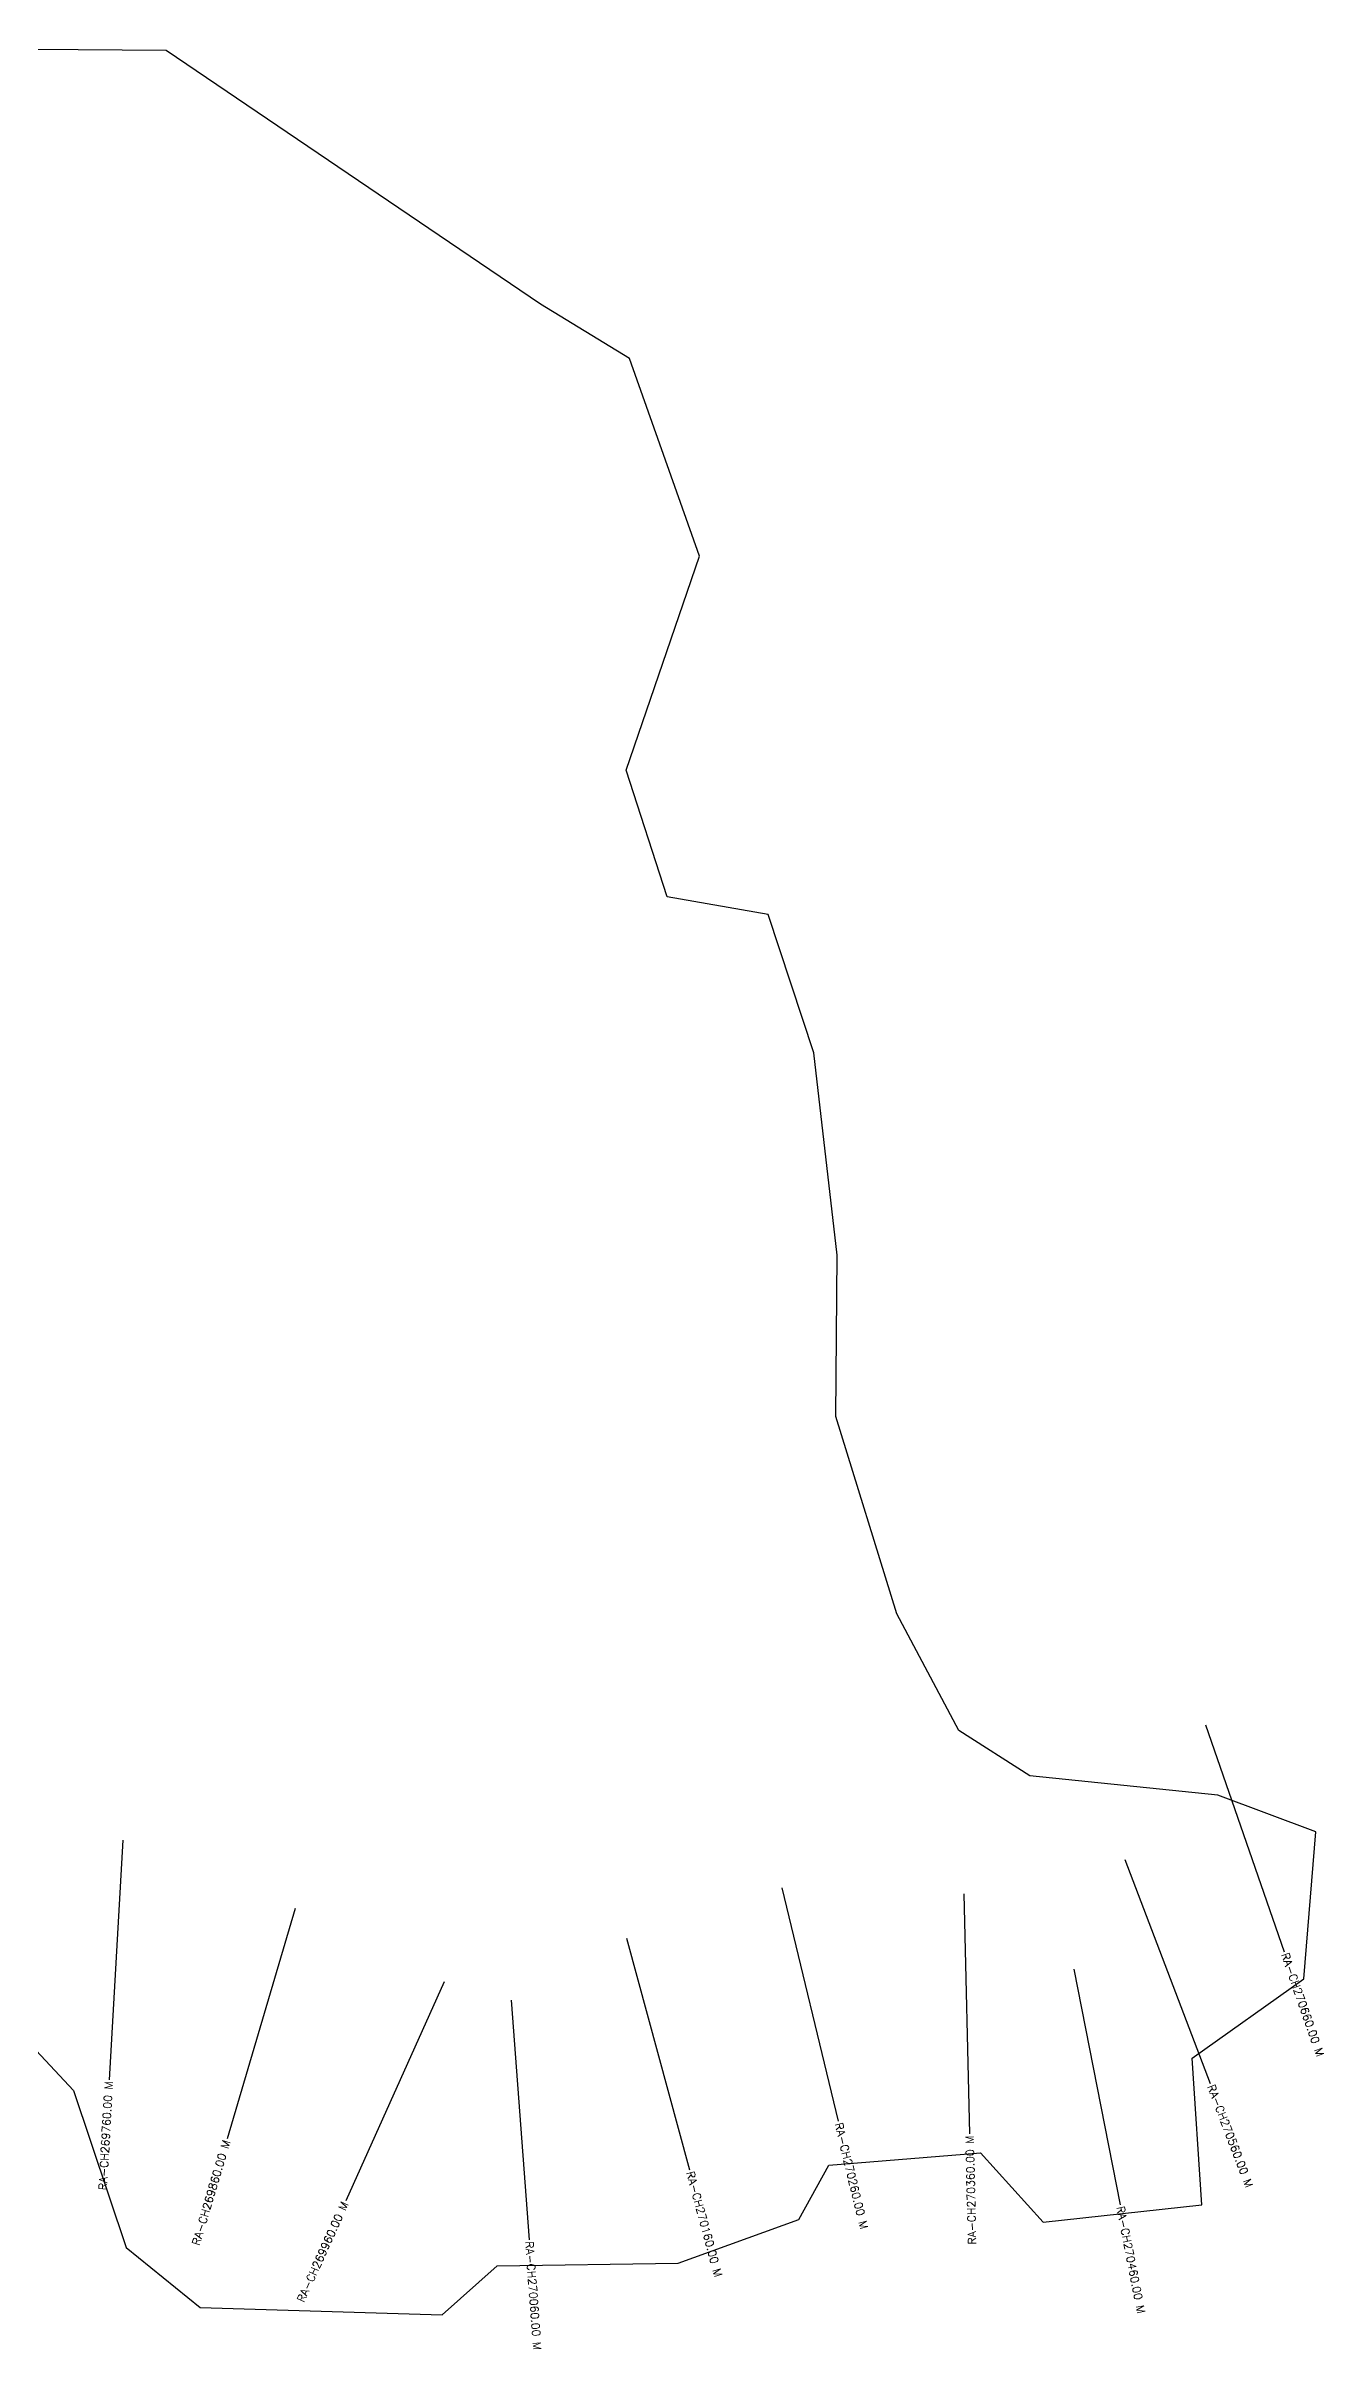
# Model space of a CAD drawing. Header units: metres. Extents: x 279427 to 281536, y 2029712 to 2031581.
# Drawn here: x 280738 to 281536, y 2029993 to 2031432 of the extents above; entities that cross this region are included whole.
import ezdxf
from ezdxf.enums import TextEntityAlignment as Align

# ---------------------------------------------------------------- set-up
doc = ezdxf.new("R2010")
doc.units = ezdxf.units.M
for name, color, linetype in [('CS', 134, 'Continuous'), ('CSMark', 6, 'Continuous'), ('VILLAGE BOUNDRY', 10, 'Continuous')]:
    doc.layers.add(name, color=color, linetype=linetype)
doc.styles.get("Standard").update_dxf_attribs({"font": 'simplex.shx'})

msp = doc.modelspace()

# ---------------------------------------------------------------- linework, layer by layer
at = {"layer": 'CS'}
for p, q in [((281462.4, 2030382.6), (281511.7, 2030240.9)), ((280786.3, 2030310.6), (280777.6, 2030160.9)), ((281412, 2030298.6), (281465.4, 2030158.5)), ((281197.8, 2030280.7), (281233, 2030134.9)), ((280893.8, 2030267.8), (280851.3, 2030124)), ((281311.6, 2030277), (281315.1, 2030127)), ((281100.9, 2030249.3), (281140.2, 2030104.5)), ((280987, 2030222.1), (280925.4, 2030085.3)), ((281380.2, 2030230), (281409.1, 2030082.8)), ((281028.8, 2030210.5), (281040, 2030060.9))]:
    msp.add_line(p, q, dxfattribs=at)
at = {"layer": 'VILLAGE BOUNDRY'}
msp.add_lwpolyline([(280720.5, 2030191.7), (280755.4, 2030154.2), (280788.3, 2030056.1), (280834.5, 2030018.6), (280985.7, 2030013.9), (281020, 2030044.6), (281133.1, 2030046.3), (281208.4, 2030073.6), (281227.2, 2030107.4), (281322, 2030115.2), (281361.1, 2030071.8), (281460.2, 2030082.6), (281454.1, 2030174.4), (281524, 2030224), (281531.5, 2030315.8), (281470.2, 2030338.7), (281352.8, 2030350.8), (281308.3, 2030379.1), (281269.7, 2030452.1), (281231.6, 2030575.4), (281232.4, 2030676.1), (281217.9, 2030802.5), (281189.3, 2030889), (281126.2, 2030900), (281100.6, 2030979.2), (281146.4, 2031113), (281102.6, 2031236.4), (281047, 2031270.4), (280813.3, 2031428.9), (280455.4, 2031431.7)], dxfattribs=at)

# ---------------------------------------------------------------- texts
at = {"layer": 'CSMark'}
for s, rotation, p in [('RA-CH270660.00 M', 289.1822, (281512, 2030240)), ('RA-CH270560.00 M', 290.8678, (281465.8, 2030157.6)), ('RA-CH270260.00 M', 283.5971, (281233.3, 2030133.9)), ('RA-CH270160.00 M', 285.1702, (281140.5, 2030103.6)), ('RA-CH270460.00 M', 281.1051, (281409.3, 2030081.8)), ('RA-CH270060.00 M', 274.2804, (281040.1, 2030059.9))]:
    msp.add_text(s, height=5, rotation=rotation, dxfattribs=at).set_placement(p, align=Align.MIDDLE_LEFT)
for s, rotation, p in [('RA-CH269760.00 M', 86.6865, (280777.5, 2030159.9)), ('RA-CH269860.00 M', 73.5089, (280851, 2030123)), ('RA-CH270360.00 M', 91.3593, (281315.1, 2030126)), ('RA-CH269960.00 M', 65.7368, (280925, 2030084.4))]:
    msp.add_text(s, height=5, rotation=rotation, dxfattribs=at).set_placement(p, align=Align.MIDDLE_RIGHT)

doc.saveas('drawing.dxf')
